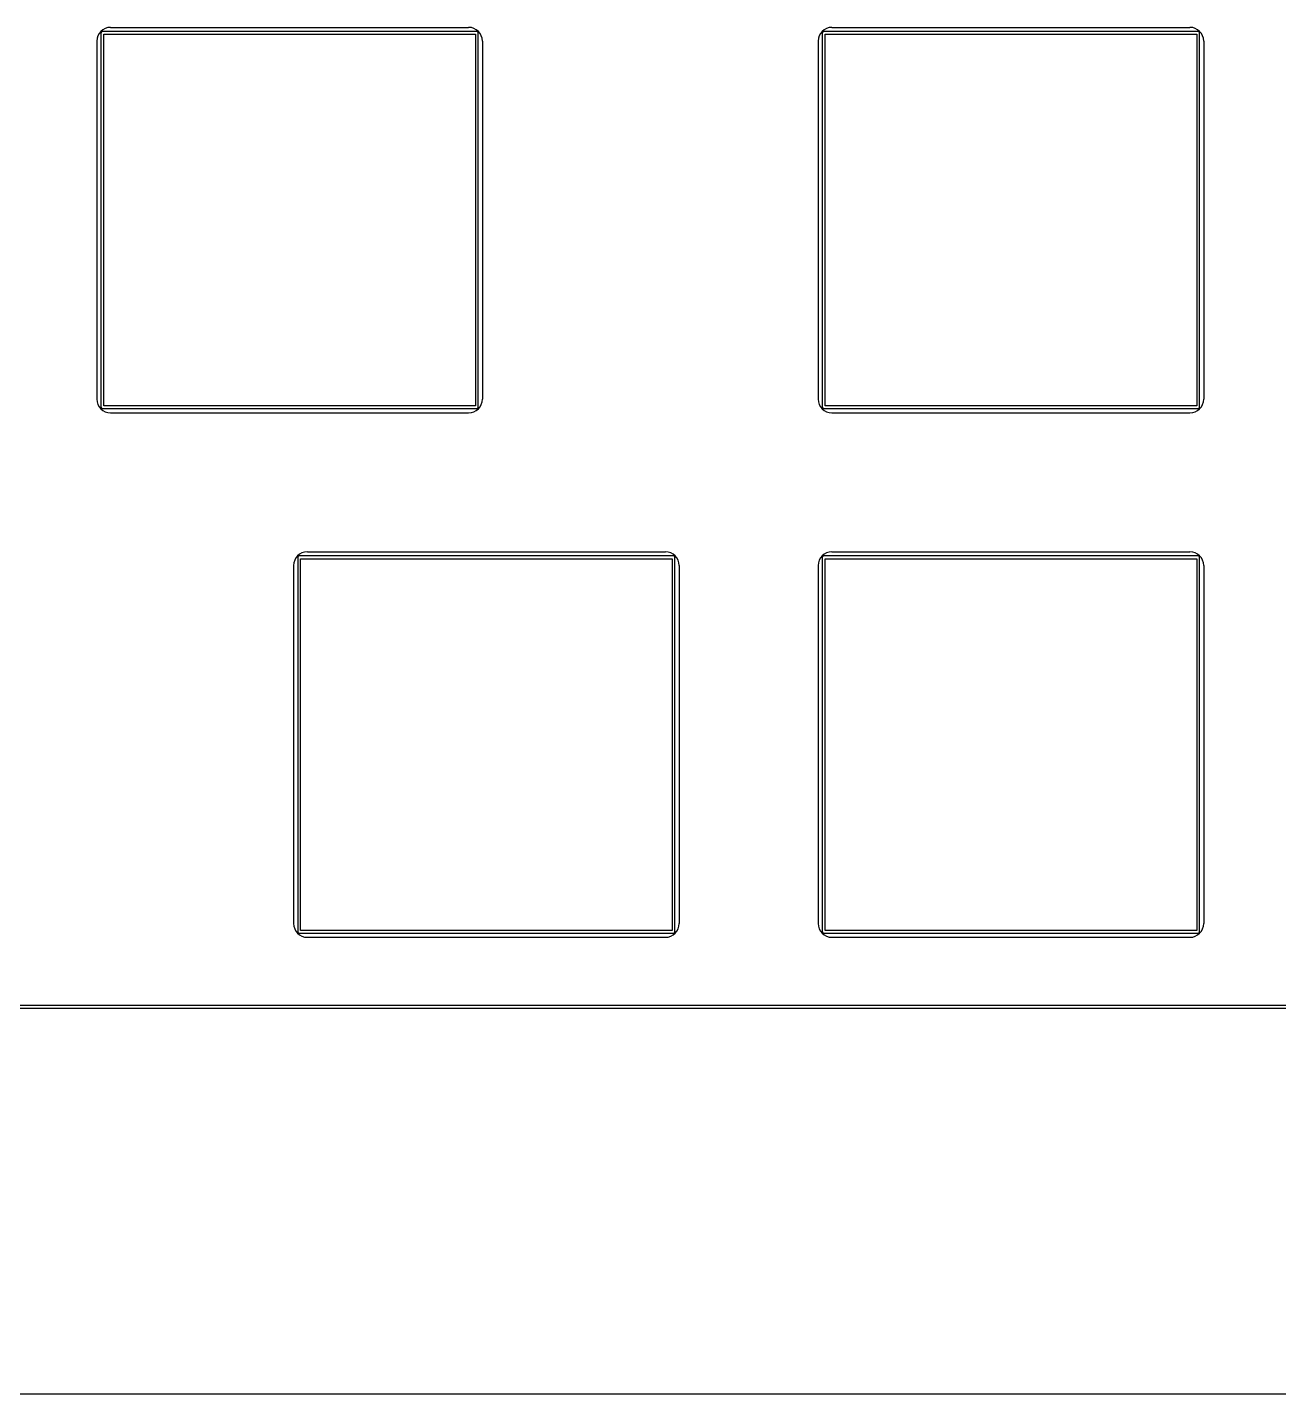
# Model space of a CAD drawing. Header units: millimetres. Extents: x 38 to 487, y 14 to 137.
# Drawn here: x 395.77 to 441.22, y 13.94 to 63.56 of the extents above; entities that cross this region are included whole.
import ezdxf

# ---------------------------------------------------------------- set-up
doc = ezdxf.new("R2010")
doc.units = ezdxf.units.MM
doc.layers.add('BLACK', color=20, linetype='Continuous')

msp = doc.modelspace()

# ---------------------------------------------------------------- linework, layer by layer
for p, q in [((398.8, 63.561), (411.8, 63.561)), ((424.994, 63.561), (437.994, 63.561)), ((398.3, 63.061), (398.3, 50.061)), ((412.3, 63.061), (412.3, 50.061)), ((424.494, 63.061), (424.494, 50.061)), ((438.494, 63.061), (438.494, 50.061)), ((398.8, 49.561), (411.8, 49.561)), ((424.994, 49.561), (437.994, 49.561)), ((405.944, 44.511), (418.944, 44.511)), ((424.994, 44.511), (437.994, 44.511)), ((405.444, 44.011), (405.444, 31.011)), ((419.444, 44.011), (419.444, 31.011)), ((424.494, 44.011), (424.494, 31.011)), ((438.494, 44.011), (438.494, 31.011)), ((405.944, 30.511), (418.944, 30.511)), ((424.994, 30.511), (437.994, 30.511)), ((267.544, 13.936), (484.159, 13.936))]:
    msp.add_line(p, q)
for centre, start, end in [((398.8, 63.061), 90, 180), ((411.8, 63.061), 0, 90), ((424.994, 63.061), 90, 180), ((437.994, 63.061), 0, 90), ((398.8, 50.061), 180, 270), ((411.8, 50.061), 270, 0), ((424.994, 50.061), 180, 270), ((437.994, 50.061), 270, 0), ((405.944, 44.011), 90, 180), ((418.944, 44.011), 0, 90), ((424.994, 44.011), 90, 180), ((437.994, 44.011), 0, 90), ((405.944, 31.011), 180, 270), ((418.944, 31.011), 270, 0), ((424.994, 31.011), 180, 270), ((437.994, 31.011), 270, 0)]:
    msp.add_arc(centre, 0.5, start, end)
at = {"layer": 'BLACK', "linetype": 'Continuous'}
for p, q in [((398.465, 63.397), (398.45, 63.362)), ((398.45, 63.362), (398.45, 49.762)), ((398.5, 63.412), (398.465, 63.397)), ((412.1, 63.412), (398.5, 63.412)), ((398.55, 49.812), (398.55, 63.312)), ((398.55, 63.312), (412.05, 63.312)), ((412.05, 63.312), (412.05, 49.812)), ((412.136, 63.397), (412.1, 63.412)), ((412.15, 63.362), (412.136, 63.397)), ((412.15, 49.762), (412.15, 63.362)), ((424.659, 63.397), (424.644, 63.362)), ((424.644, 63.362), (424.644, 49.762)), ((424.694, 63.412), (424.659, 63.397)), ((438.294, 63.412), (424.694, 63.412)), ((424.744, 49.812), (424.744, 63.312)), ((424.744, 63.312), (438.244, 63.312)), ((438.244, 63.312), (438.244, 49.812)), ((438.329, 63.397), (438.294, 63.412)), ((438.344, 63.362), (438.329, 63.397)), ((438.344, 49.762), (438.344, 63.362)), ((398.45, 49.762), (398.465, 49.726)), ((398.465, 49.726), (398.5, 49.712)), ((398.5, 49.712), (412.1, 49.712)), ((412.05, 49.812), (398.55, 49.812)), ((412.1, 49.712), (412.136, 49.726)), ((412.136, 49.726), (412.15, 49.762)), ((424.644, 49.762), (424.659, 49.726)), ((424.659, 49.726), (424.694, 49.712)), ((424.694, 49.712), (438.294, 49.712)), ((438.244, 49.812), (424.744, 49.812)), ((438.294, 49.712), (438.329, 49.726)), ((438.329, 49.726), (438.344, 49.762)), ((405.609, 44.347), (405.594, 44.312)), ((405.594, 44.312), (405.594, 30.712)), ((405.644, 44.362), (405.609, 44.347)), ((419.244, 44.362), (405.644, 44.362)), ((405.694, 30.762), (405.694, 44.262)), ((405.694, 44.262), (419.194, 44.262)), ((419.194, 44.262), (419.194, 30.762)), ((419.279, 44.347), (419.244, 44.362)), ((419.294, 44.312), (419.279, 44.347)), ((419.294, 30.712), (419.294, 44.312)), ((424.659, 44.347), (424.644, 44.312)), ((424.644, 44.312), (424.644, 30.712)), ((424.694, 44.362), (424.659, 44.347)), ((438.294, 44.362), (424.694, 44.362)), ((424.744, 30.762), (424.744, 44.262)), ((424.744, 44.262), (438.244, 44.262)), ((438.244, 44.262), (438.244, 30.762)), ((438.329, 44.347), (438.294, 44.362)), ((438.344, 44.312), (438.329, 44.347)), ((438.344, 30.712), (438.344, 44.312)), ((405.594, 30.712), (405.609, 30.676)), ((405.609, 30.676), (405.644, 30.662)), ((405.644, 30.662), (419.244, 30.662)), ((419.194, 30.762), (405.694, 30.762)), ((419.244, 30.662), (419.279, 30.676)), ((419.279, 30.676), (419.294, 30.712)), ((424.644, 30.712), (424.659, 30.676)), ((424.659, 30.676), (424.694, 30.662)), ((424.694, 30.662), (438.294, 30.662)), ((438.244, 30.762), (424.744, 30.762)), ((438.294, 30.662), (438.329, 30.676)), ((438.329, 30.676), (438.344, 30.712)), ((471.18, 28.039), (280.525, 28.039)), ((471.18, 28.039), (280.525, 28.039)), ((280.525, 27.939), (471.18, 27.939)), ((280.525, 27.939), (471.18, 27.939))]:
    msp.add_line(p, q, dxfattribs=at)

doc.saveas('drawing.dxf')
